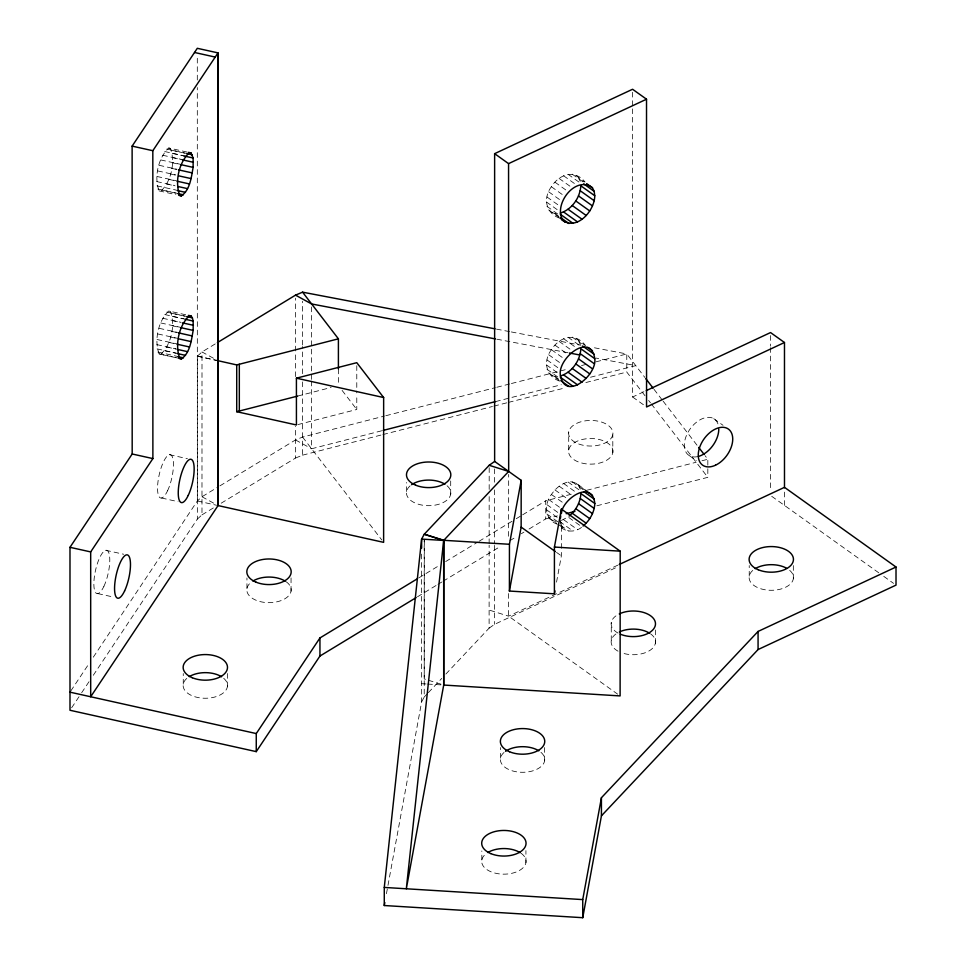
<?xml version="1.0" encoding="UTF-8"?>
<svg xmlns="http://www.w3.org/2000/svg" width="966" height="966" viewBox="0 0 966 966"><rect width="100%" height="100%" fill="white"/><g stroke="black" fill="none" stroke-linecap="round" stroke-linejoin="round"><path stroke-width="0.72" stroke-dasharray="4.83 3.62" d="M183.262 684.109L183.262 673.556M93.304 675.27L197.354 519.08L197.306 87.532M197.306 79.985L197.306 55.847M197.354 499.808L197.378 356.176L202.003 351.95L216.094 343.389M197.354 519.08L201.979 514.854L202.003 351.95L217.942 360.692M227.36 686.802L227.372 670.223M246.946 588.511L246.946 577.958M291.044 591.204L291.056 574.625M221.19 503.189L295.499 458.053L295.511 426.368M295.511 376.595L295.511 352.457M295.511 350.948L295.524 298.156M295.499 458.053L302.563 455.167L302.575 381.22M302.575 373.673L302.575 346.504M302.575 344.995L302.575 301.223M381.679 430.788L311.583 448.767L311.583 380.882M311.583 379.384L311.595 305.473M406.601 491.537L406.601 482.493M386.448 893.719L421.659 701.799L421.635 552.649M421.659 701.799L424.231 697.017L424.195 540.332M424.315 540.211L424.231 678.917L427.008 679.786M450.699 494.23L450.699 480.67M481.829 860.006L481.829 850.949M445.857 674.063L489.11 628.142L489.146 545.21M489.146 543.701L489.182 495.449M489.182 489.424L489.194 466.807M500.509 758.141L500.509 747.575M508.599 593.547L508.587 616.163L617.66 694.168M508.635 536.263L508.671 474.439M525.927 862.71L525.927 850.648M544.619 760.846L544.619 744.255M529.042 529.03L545.73 518.899L545.73 500.799L572.017 494.061M556.537 582.136L561.367 555.848L561.367 549.811M561.367 548.314L561.391 522.654M568.696 449.975L568.708 431.899M611.273 640.555L611.273 622.454M612.806 452.68A22.17 12.8 0 0 0 581.749 439.627A22.17 12.8 0 0 0 577.704 461.676A22.17 12.8 0 0 0 612.806 452.68L612.806 434.591A22.17 12.8 0 0 0 581.749 421.55A22.17 12.8 0 0 0 577.716 443.587A22.17 12.8 0 0 0 612.806 434.591M644.986 395.722L626.777 372.055L626.777 353.954L591.252 347.18M655.371 643.259L655.371 626.668M596.843 505.798L707.824 477.337L707.837 459.261L705.095 455.698M749.23 576.134L749.23 565.581M793.327 578.839L793.327 562.248M784.464 505.411L784.489 487.335M168.724 147.979L170.366 148.39C175.546 161.938 171.368 181.354 160.73 191.292L159.088 190.882C153.896 177.333 158.11 157.929 168.724 147.979L189.421 152.58M175.969 357.686L159.136 353.918C153.956 340.358 158.158 320.966 168.748 311.004L189.445 315.604M160.791 354.317C171.38 344.355 175.583 324.962 170.402 311.414L168.748 311.004M559.531 218.159C545.392 213.051 543.001 198.018 551.369 186.74C559.121 174.315 574.468 168.845 585.058 181.982M559.568 381.123C545.428 376.003 543.025 360.97 551.405 349.692C559.169 337.267 574.48 331.773 585.082 344.947M557.213 524.212C544.438 519.563 544.027 503.986 551.405 494.471C555.426 488.687 561.041 483.592 568.093 482.034C575.482 480.428 580.614 487.154 586.277 490.571M70.832 690.907L89.15 663.413M93.304 657.17L197.354 500.968L201.979 496.753L218.63 486.635M71.653 707.764L80.818 694.023M81.651 692.767L89.138 681.525M424.231 697.017L427.31 693.733M428.349 692.646L441.74 678.434M489.11 628.142L494.64 624.302L617.576 566.897M219.922 485.862L295.499 439.941L302.575 437.067L384.359 416.092M201.979 514.854L213.51 507.85M418.725 577.934L439.252 565.472M445.664 561.572L477.735 542.095M479.027 541.31L514.938 519.491M516.23 518.718L521.362 515.602M522.642 514.818L545.73 500.799M417.433 596.819L436.68 585.13M437.96 584.358L441.812 582.015M443.092 581.23L500.823 546.164M509.806 540.719L516.218 536.818M521.35 533.703L523.91 532.145M561.367 520.408L568.093 517.003L582.027 526.953C574.927 533.111 564.494 532.242 558.372 525.045M632.585 108.868L632.609 397.002L644.902 391.254M617.854 565.146L508.587 616.163L489.11 610.041M297.613 396.084L331.121 387.487M297.866 424.593L356.78 409.475L356.78 394.382M385.82 415.718L495.341 387.644M496.802 387.269L509.951 383.9M511.412 383.526L568.37 368.927M581.508 365.559L587.352 364.061M596.107 361.815L626.777 353.954L644.902 377.489M495.594 401.578L561.306 384.734M590.516 377.247L635.785 365.631L596.046 358.072M302.563 455.167L381.425 434.954M382.886 434.579L492.418 406.505M493.88 406.131L507.017 402.762M508.478 402.387L565.436 387.789M585.879 382.536L626.777 372.055M586.628 490.317L696.148 462.255M701.992 460.758L707.837 459.261M545.73 518.899L557.406 515.904M551.405 212.351L554.979 213.558L559.133 213.426M551.429 375.315L555.003 376.523L559.169 376.39M421.659 683.699L426.066 683.964M427.54 684.061L442.235 684.954M496.512 329.128L509.831 331.664M511.316 331.942L580.892 345.212M496.79 339.187L567.899 352.723M197.378 356.176L216.469 360.378M166.792 149.054L187.501 153.654M171.634 150.237L185.436 153.304M164.703 151.529L185.4 156.118M172.431 153.413L182.091 155.55M162.638 155.236L183.347 159.825M172.709 157.687L180.98 159.523M160.754 159.933L180.074 164.22M172.431 162.783L179.338 164.317M159.076 165.283L177.019 169.255M171.634 168.35L177.164 169.569M157.808 170.934L175.752 174.906M170.378 173.989L175.897 175.22M157.023 176.488L176.331 180.775M168.724 179.35L175.631 180.871M156.746 181.584L174.689 185.557M166.804 184.035L175.088 185.87M157.023 185.858L176.343 190.145M157.82 189.034L178.517 193.623M162.65 190.217L176.452 193.272M159.088 190.882L175.909 194.661M166.828 312.078L187.525 316.667M171.67 313.262L185.472 316.317M164.763 314.554L184.083 318.84M172.467 316.437L183.504 318.889M162.699 318.261L180.642 322.246M172.733 320.712L181.016 322.547M160.779 322.958L180.099 327.245M172.467 325.808L179.362 327.341M159.136 328.307L179.833 332.896M171.67 331.362L177.189 332.594M157.869 333.958L178.565 338.547M170.414 337.013L175.933 338.245M157.072 339.513L177.768 344.113M168.76 342.375L175.667 343.896M156.806 344.608L176.126 348.895M166.84 347.06L176.5 349.197M197.245 356.104L216.565 360.39M157.084 348.895L177.78 353.484M164.788 350.767L175.824 353.218M157.869 352.059L178.577 356.659M159.136 353.918L178.456 358.205M169.485 454.696L187.416 458.681M197.354 500.968L216.674 505.266M161.527 498.009L178.082 501.68M105.801 550.282L123.745 554.267M97.844 593.595L113.022 596.964M428.397 680.233L442.307 684.604M551.405 520.07L554.979 521.278L559.133 521.145L573.08 531.095M295.499 439.941L311.583 448.767M201.979 496.753L215.587 504.216M575.76 175.353L584.309 181.97M572.21 174.158L583.838 182.453M568.056 174.291L579.672 182.586M563.564 175.74L576.34 184.868M559.097 178.444L571.884 187.573M554.943 182.188L566.559 190.483M551.369 186.74L564.156 195.856M548.664 191.787L560.28 200.083M546.937 196.955L558.553 205.251M546.345 201.918L559.133 211.035M546.937 206.326L558.553 214.621M554.979 213.558L559.616 216.879M548.664 209.888L559.121 217.35M713.741 418.664L723.039 425.306M575.796 338.305L585.505 345.756M572.222 337.098L581.52 343.739M568.056 337.231L579.685 345.526M563.601 338.692L576.376 347.82M559.133 341.396L571.92 350.525M632.609 397.002L644.225 405.297M771.713 496.295L878.855 572.862M883.757 576.364L893.562 583.367M554.979 345.152L566.595 353.447M551.405 349.692L564.18 358.821M548.688 354.739L561.475 363.868M689.362 455.65L696.329 460.625M546.973 359.907L558.59 368.203M546.382 364.87L559.157 373.999M546.973 369.278L558.59 377.573M555.003 376.523L558.493 379.01M548.688 372.84L559.145 380.314M575.821 483.109L585.529 490.559M572.246 481.901L583.862 490.197M568.093 482.034L579.709 490.33M563.601 483.471L575.217 491.779M559.133 486.176L571.92 495.304M554.979 489.931L567.754 499.048M551.405 494.471L564.18 503.6M548.664 499.494L560.28 507.79M546.937 504.663L558.553 512.97M563.601 519.672L577.535 529.634M546.358 509.625L557.974 517.921M546.937 514.033L560.884 523.995L562.61 527.557L565.339 530.02M560.787 525.419L568.914 531.24M548.664 517.595L556.79 523.403M557.962 524.236L562.61 527.557M556.488 552.371L561.367 555.848M654.03 389.334L662.229 400.009M663.147 401.192L697.802 446.22M648.633 400.455L650.456 402.822M651.362 403.993L707.824 477.337M342.085 390.385L356.78 409.475M302.575 437.067L381.799 539.97M578.501 177.816L580.228 181.379M578.537 340.769L580.252 344.331M578.562 485.572L580.288 489.134M560.292 519.587L560.884 523.995M770.542 335.576L770.542 346.13M770.542 347.639L770.554 490.945M632.573 92.265L632.573 107.359M494.64 468.933L494.64 482.432M494.64 489.919L494.64 543.894M494.64 545.392L494.64 624.302M356.78 365.703L356.78 392.872M338.402 369.012L338.402 385.615M223.701 678.301A22.17 12.8 0 0 1 219.753 695.17A22.17 12.8 0 0 1 190.278 694.868A22.17 12.8 0 0 1 187.38 677.927M286.238 581.81A22.17 12.8 0 0 1 284.39 599.077A22.17 12.8 0 0 1 254.432 599.512A22.17 12.8 0 0 1 251.063 582.329M447.041 485.729A22.17 12.8 0 0 1 443.092 502.598A22.17 12.8 0 0 1 413.605 502.284A22.17 12.8 0 0 1 410.719 485.343M540.948 752.333A22.17 12.8 0 0 1 536.999 769.214A22.17 12.8 0 0 1 507.524 768.9A22.17 12.8 0 0 1 504.638 751.946M521.121 853.304A22.17 12.8 0 0 1 519.261 870.583A22.17 12.8 0 0 1 489.315 871.018A22.17 12.8 0 0 1 485.946 853.823M789.669 570.326A22.17 12.812 0 0 1 785.72 587.207A22.17 12.812 0 0 1 756.233 586.893A22.17 12.812 0 0 1 753.347 569.952M650.565 633.853A22.17 12.812 0 0 1 649.889 650.432A22.17 12.812 0 0 1 621.476 652.738M618.047 651.193A22.17 12.812 0 0 1 618.288 632.488M618.047 633.092A22.17 12.812 0 0 1 619.387 613.845M697.09 456.725A22.17 14.079 -54.5 0 1 689.35 430.051A22.17 14.079 -54.5 0 1 718.209 424.69M167.565 490.752A22.17 6.496 -77.5 0 0 171.127 455.095A22.17 6.496 -77.5 0 0 157.82 483.205A22.17 6.496 -77.5 0 0 167.565 490.752M103.893 586.338A22.17 6.496 -77.5 0 0 107.455 550.692A22.17 6.496 -77.5 0 0 94.137 578.803A22.17 6.496 -77.5 0 0 103.893 586.338"/><path stroke-width="1.45" d="M338.402 369.012L338.402 338.825L236.718 364.919L236.718 411.697L296.429 424.968L296.417 378.177L356.78 362.685L383.647 397.545L383.623 542.349L218.05 505.568L218.002 52.889L152.821 150.708L152.882 458.584L90.683 551.912L90.695 696.752L218.05 505.568L218.002 52.889L197.306 48.3L132.125 146.12L132.185 453.996L69.987 547.311L69.999 710.264L256.256 751.633L319.939 656.047L416.153 597.604M256.256 751.633L256.268 733.556L319.951 637.946L417.445 578.719M319.939 656.047L319.951 637.946M601.432 815.835L758.068 649.55L896.013 585.118L896.013 567.018L758.068 631.438L601.42 797.735L601.432 815.835L582.74 917.7L384.275 905.528L384.275 887.428L421.623 539.088L424.195 534.307L443.672 540.441L443.708 685.051L406.324 888.78L443.672 540.441L421.623 539.088L421.623 548.12M896.013 567.018L784.489 487.335L784.477 342.507L646.556 406.964L646.52 99.208L632.573 89.258L494.628 153.666L494.64 461.434L521.181 480.331L521.145 527.11L509.408 591.047L554.399 593.812L554.931 590.902M509.408 591.047L509.444 544.281L521.181 480.331M554.399 593.812L554.424 547.046L561.391 509.082L620.196 551.175L620.112 695.918L443.708 685.051L443.792 540.308L508.671 471.432L508.563 163.628L494.628 153.666M561.391 513.61L561.391 509.082M582.74 917.7L582.74 899.6L601.42 797.735M193.128 167.372L193.128 158.001L191.063 152.978L189.421 152.58C178.807 162.517 174.592 181.922 179.785 195.482L181.427 195.881C190.181 189.686 191.304 177.189 193.128 167.372L180.714 164.618M193.164 330.396L193.164 321.026L192.367 317.85L191.099 316.003L189.445 315.604C178.855 325.554 174.653 344.959 179.833 358.507L181.487 358.905C190.205 352.699 191.34 340.213 193.164 330.396L180.751 327.643M560.244 213.063C571.884 209.562 580.131 197.74 580.808 185.786L594.754 195.748C594.778 210.709 576.69 231.478 561.862 219.825M560.437 518.344L560.739 515.868M560.28 376.015C571.908 372.514 580.168 360.692 580.844 348.75L594.79 358.7C597.23 375.363 564.47 402.098 560.328 374.832C557.889 358.169 590.637 331.435 594.79 358.7M569.131 516.061C575.821 510.543 580.481 502.296 580.868 493.541L594.815 503.503C594.428 512.258 589.767 520.505 583.066 526.023M384.275 905.528L384.818 902.582M561.318 513.332C562.84 498.528 592.279 479.051 594.815 503.503M494.64 461.434L489.194 465.298L424.315 534.174L443.792 540.308L509.444 544.281M217.374 342.616L295.524 295.137L302.575 292.167L495.027 328.838M508.563 163.628L646.52 99.208M646.266 390.614L770.542 332.558L784.477 342.507M619.218 564.506L784.489 487.335M236.718 411.697L297.613 396.084M383.14 430.413L495.594 401.578M566.173 513.658L574.927 511.412M384.275 887.428L582.74 899.6M554.424 547.046L620.196 551.175M495.304 338.909L311.595 303.964L295.524 295.137M569.385 353.001L579.757 354.981M194.528 52.478L215.225 57.079M188.31 152.362L191.063 152.978M186.812 153.606L192.331 154.826M183.468 155.864L193.128 158.001M132.125 146.12L152.821 150.708M182.357 159.837L193.405 162.288M178.541 169.871L192.343 172.938M178.65 175.836L191.075 178.589M177.007 181.185L189.421 183.938M177.853 186.486L187.501 188.624M177.164 190.495L185.448 192.343M177.829 193.586L183.347 194.806M178.674 195.265L181.427 195.881M188.346 315.387L191.099 316.003M186.849 316.631L192.367 317.85M184.88 319.191L193.164 321.026M182.393 322.861L193.441 325.3M178.577 332.896L192.367 335.963M178.686 338.849L191.111 341.614M177.044 344.21L189.457 346.963M177.877 349.511L187.537 351.648M296.417 378.177L383.647 397.545M177.201 353.52L185.484 355.355M177.889 356.611L183.407 357.831M178.722 358.301L181.487 358.905M132.185 453.996L152.882 458.584M69.987 547.311L90.683 551.912M69.999 692.163L256.268 733.556M236.718 364.919L217.942 360.692M489.194 465.298L508.671 471.432M586.64 183.625L592.448 187.778L594.162 191.34L594.754 195.748M583.706 183.866L594.162 191.34M580.228 190.749L594.175 200.711M578.501 195.917L592.448 205.879M575.796 200.964L589.731 210.926M572.222 205.516L586.157 215.466M568.056 209.26L582.003 219.222M563.601 211.965L577.535 221.926M560.292 214.259L573.08 223.388M560.787 217.712L568.914 223.52M560.28 218.183L565.339 222.313M587.823 347.41L592.472 350.73M582.583 345.997L594.199 354.293M580.264 353.713L594.199 363.663M578.537 358.881L592.484 368.831M575.821 363.928L589.767 373.878M572.246 368.469L586.193 378.43M568.093 372.224L582.039 382.174M563.625 374.917L577.571 384.879M560.328 377.223L573.104 386.34M560.811 380.664L568.95 386.472M586.688 491.38L592.508 495.534M583.766 491.622L594.223 499.096M580.288 498.504L594.223 508.466M578.562 503.672L592.496 513.634M575.821 508.708L589.755 518.657M572.246 513.248L586.193 523.21M521.145 527.11L555.269 551.501M592.448 187.778C575.929 174.955 553.373 203.85 562.598 219.837M645.819 378.672L653.113 388.151M698.708 447.403L704.19 454.515M338.402 338.825L302.575 292.167M758.068 631.438L758.068 649.55M239.326 364.254L239.326 411.033M189.239 676.635A22.17 12.8 0 0 1 221.612 676.768M411.601 484.69A22.17 12.8 0 0 1 444.94 484.207M252.923 581.037A22.17 12.8 0 0 1 285.296 581.182M505.52 751.294A22.17 12.8 0 0 1 538.859 750.811M487.806 852.531A22.17 12.8 0 0 1 520.179 852.676M755.207 568.66A22.17 12.812 0 0 1 786.553 568.201M619.387 631.945A22.17 12.812 0 0 1 649.623 633.225M619.387 613.845A22.17 12.812 0 0 1 649.285 614.919A22.17 12.812 0 0 1 650.046 632.223A22.17 12.812 0 0 1 620.281 634.167M718.789 429.109A22.17 14.079 -54.5 0 1 698.177 456.483M192.27 677.721A22.17 12.8 0 0 0 227.372 668.713A22.17 12.8 0 0 0 196.315 655.673A22.17 12.8 0 0 0 192.27 677.721M255.954 582.124A22.17 12.8 0 0 0 291.056 573.128A22.17 12.8 0 0 0 259.999 560.075A22.17 12.8 0 0 0 255.954 582.124M415.609 485.149A22.17 12.8 0 0 0 450.699 476.153A22.17 12.8 0 0 0 419.642 463.1A22.17 12.8 0 0 0 415.609 485.149M124.59 590.926A22.17 6.496 -77.5 0 0 128.152 555.281A22.17 6.496 -77.5 0 0 114.833 583.392A22.17 6.496 -77.5 0 0 124.59 590.926M188.261 495.341A22.17 6.496 -77.5 0 0 191.836 459.695A22.17 6.496 -77.5 0 0 178.517 487.794A22.17 6.496 -77.5 0 0 188.261 495.341M509.517 751.741A22.17 12.8 0 0 0 544.619 742.745A22.17 12.8 0 0 0 513.562 729.68A22.17 12.8 0 0 0 509.517 751.741M490.825 853.606A22.17 12.8 0 0 0 525.927 844.61A22.17 12.8 0 0 0 494.87 831.557A22.17 12.8 0 0 0 490.825 853.606M758.225 569.735A22.17 12.812 0 0 0 793.327 560.739A22.17 12.812 0 0 0 762.271 547.674A22.17 12.812 0 0 0 758.225 569.735M715.492 465.214A22.17 14.079 -54.5 0 0 730.429 431.09A22.17 14.079 -54.5 0 0 700.555 445.036A22.17 14.079 -54.5 0 0 715.492 465.214"/></g></svg>
